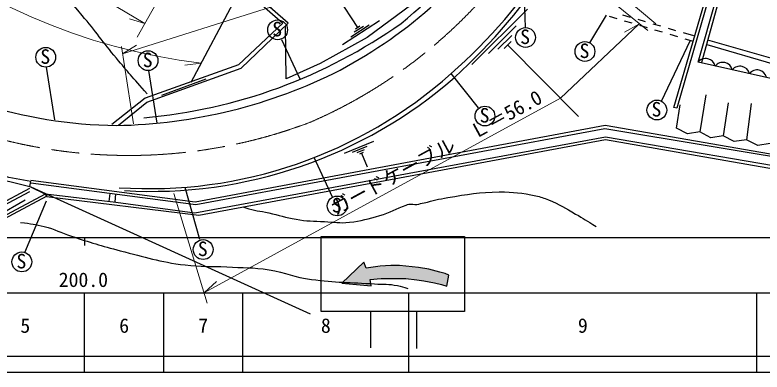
# Model space of a CAD drawing. Units: millimetres, scale not verified. Extents: x 40000 to 680000, y 20000 to 380000.
# Drawn here: x 259191 to 353658, y 188000 to 233105 of the extents above; entities that cross this region are included whole.
import ezdxf
from ezdxf.enums import TextEntityAlignment as Align

# ---------------------------------------------------------------- set-up
doc = ezdxf.new("R2010")
doc.units = ezdxf.units.MM
doc.header["$LTSCALE"] = 1000
doc.linetypes.add('CHAIN', pattern=[18.5, 12, -1.5, 3.5, -1.5])
for name, color, linetype, lineweight in [('M-BGD', 7, 'Continuous', 25), ('M-BMK', 2, 'CHAIN', 13), ('M-BMK-SRVR', 3, 'Continuous', 25), ('M-STR-HTXT', 7, 'Continuous', 13), ('M-STR-STRC', 7, 'Continuous', 25), ('M-TTL-BAND', 7, 'Continuous', 25)]:
    doc.layers.add(name, color=color, linetype=linetype, lineweight=lineweight)
doc.styles.add('ＭＳ ゴシック', font='')
doc.styles.get('ＭＳ ゴシック').set_extended_font_data('MS Gothic')

msp = doc.modelspace()

# ---------------------------------------------------------------- hatches: boundary and pattern name
at = {"layer": 'M-STR-STRC'}
for points in [[(304104, 199680), (304212, 198878), (300519, 199211), (303299, 201873), (303599, 201131), (306409, 201401), (307148, 201419), (307815, 201455), (310211, 201221), (311508, 201004), (312895, 200608), (313580, 200428), (314048, 200230), (313796, 198842), (312226, 199287), (310901, 199503), (310012, 199645), (308873, 199770), (306794, 199800), (305929, 199795), (305486, 199795), (305005, 199767), (304636, 199767)], [(304104, 199680), (304212, 198878), (300519, 199211), (303299, 201873), (303599, 201131), (306409, 201401), (307148, 201419), (307815, 201455), (310211, 201221), (311508, 201004), (312895, 200608), (313580, 200428), (314048, 200230), (313796, 198842), (312226, 199287), (310901, 199503), (310012, 199645), (308873, 199770), (307383, 199858), (305983, 199835), (305212, 199815), (304914, 199783), (304585, 199731)]]:
    msp.add_hatch(color=256, dxfattribs=at).paths.add_polyline_path(points)

# ---------------------------------------------------------------- linework, layer by layer
at = {"layer": 'M-BGD'}
for p, q in [((348592, 241108), (342899, 221317)), ((345566, 227136), (349268, 240135)), ((349582, 239991), (345984, 227085)), ((302527, 231509), (298670, 237507)), ((323746, 231508), (323571, 236189)), ((316953, 226831), (324000, 233822)), ((331875, 229575), (333994, 233079)), ((334318, 232946), (335277, 232662)), ((337015, 232792), (336055, 233072)), ((338934, 232230), (337974, 232511)), ((293506, 225043), (293422, 231691)), ((305288, 232343), (300623, 229343)), ((303979, 231815), (301647, 230315)), ((303253, 231662), (302087, 230912)), ((302819, 231697), (302236, 231322)), ((319048, 228243), (322571, 231738)), ((336236, 232379), (337195, 232095)), ((338154, 231811), (339112, 231527)), ((340854, 231669), (339894, 231950)), ((320261, 228781), (322023, 230529)), ((340071, 231243), (341030, 230959)), ((342773, 231108), (341814, 231389)), ((341989, 230676), (342948, 230392)), ((345013, 230453), (343733, 230827)), ((292909, 230021), (295206, 225049)), ((321035, 228883), (321916, 229757)), ((340951, 222198), (344603, 229902)), ((343907, 230108), (344932, 229805)), ((346752, 229972), (383114, 219473)), ((321475, 229320), (330463, 220260)), ((346671, 229364), (383155, 218743)), ((362893, 223270), (345566, 227136)), ((263154, 226493), (264181, 219863)), ((276099, 226069), (277126, 219439)), ((277771, 222992), (283356, 225022)), ((317820, 221371), (314332, 225705)), ((346553, 223010), (345788, 218322)), ((342828, 218808), (343313, 221768)), ((349366, 221984), (348749, 217836)), ((352279, 221918), (351709, 217351)), ((344227, 218071), (342828, 218808)), ((345788, 218322), (344227, 218071)), ((347187, 217586), (345788, 218322)), ((348749, 217836), (347187, 217586)), ((350148, 217100), (348749, 217836)), ((351709, 217351), (350148, 217100)), ((353108, 216614), (351709, 217351)), ((300851, 215650), (304577, 217167)), ((301884, 215781), (303747, 216540)), ((354669, 216865), (353108, 216614)), ((302451, 215722), (303382, 216101)), ((302785, 215569), (303250, 215758)), ((303017, 215663), (303725, 213925)), ((299328, 210105), (297040, 215113)), ((261056, 211418), (261219, 212066)), ((253698, 207288), (261085, 211234)), ((261013, 210766), (253842, 206928)), ((282586, 204731), (280722, 211325)), ((254221, 205811), (263067, 210531)), ((256661, 207574), (260493, 209772)), ((271173, 210565), (271083, 209556)), ((271912, 210475), (271806, 209506)), ((260455, 203101), (263181, 209606)), ((304163, 195580), (304163, 191067))]:
    msp.add_line(p, q, dxfattribs=at)
for points in [[(338225, 276950), (328185, 261465), (312933, 238724), (309376, 234437), (303721, 230241), (297793, 226958), (293506, 225043)], [(342899, 221317), (342503, 221425), (348274, 241216)], [(299003, 240272), (289455, 235264), (293076, 232075), (287473, 226814), (275636, 222598), (271455, 219252)], [(272272, 219180), (275851, 222074), (287800, 226400), (293750, 232064), (290123, 235253)], [(233225, 224030), (244490, 217444), (248030, 215742), (255760, 212742), (261056, 211418)], [(261219, 212066), (258435, 212580), (254138, 213850), (246733, 216904), (239112, 221282), (233720, 224581)], [(261194, 212257), (281962, 209485), (333829, 219174), (360811, 214512)], [(360659, 214248), (333793, 218715), (282079, 209123), (261192, 211878)], [(263067, 210531), (271963, 209455), (281927, 208122), (333854, 217717), (360548, 213156)], [(360649, 212643), (333868, 217318), (282454, 207778), (263175, 210143)], [(261056, 211418), (261262, 211365), (262883, 210536), (263247, 210243)], [(254419, 205505), (254725, 205703), (263247, 210243)]]:
    msp.add_lwpolyline(points, dxfattribs=at)
for centre in [(292404, 231224), (323754, 230258), (331260, 228487), (263082, 227757), (276027, 227333), (340360, 221097), (318624, 220335), (299936, 208985), (282992, 203472), (260063, 201914)]:
    msp.add_circle(centre, 1250, dxfattribs=at)
for centre, radius, start, end in [((271706, 279722), 60736, 298.09081, 326.02494), ((285119, 261152), 37031, 308.18274, 334.23691), ((268125, 278442), 70116, 311.22397, 326.98378), ((265494, 279639), 73409, 312.14882, 327.27021), ((269769, 286071), 66192, 274.94933, 305.2918), ((272558, 276857), 57711, 234.42656, 269.47548), ((346533, 226377), 1229, 12.92939, 141.91524), ((348699, 225894), 1229, 12.92939, 141.91524), ((270966, 284110), 64970, 270.93814, 296.84424), ((350865, 225411), 1229, 12.92939, 141.91524), ((353031, 224928), 1229, 12.92939, 141.91524), ((276166, 268511), 57349, 266.19747, 311.72066), ((276396, 269133), 58313, 266.69064, 311.13398)]:
    msp.add_arc(centre, radius, start, end, dxfattribs=at)
for points, knots in [([(275915, 223133), (274014, 225280), (273514, 225853), (272023, 227637), (270285, 229716), (269441, 230988), (267688, 233054), (264619, 236669), (262851, 238653), (259661, 242161), (258897, 243001), (258390, 243403), (257688, 244296), (256377, 245966), (255544, 246957), (254959, 248998), (254383, 251009), (254718, 252266), (254856, 254353), (254940, 255620), (255174, 256309), (255364, 257565), (255576, 258967), (255637, 259414), (255878, 261159)], [0, 0, 0, 0, 1, 1, 1, 2, 2, 2, 3, 3, 3, 4, 4, 4, 5, 5, 5, 6, 6, 6, 7, 7, 7, 8, 8, 8, 8]), ([(288120, 208830), (288244, 208779), (288284, 208769), (288391, 208732), (289479, 208356), (290152, 208378), (291273, 208120), (292627, 207808), (293361, 207510), (294732, 207291), (296127, 207068), (296926, 207075), (298336, 207002), (299564, 206939), (300260, 206789), (301483, 206918), (303007, 207079), (303840, 207351), (305314, 207771), (306672, 208158), (307355, 208598), (308677, 209092), (308798, 209138), (308863, 209173), (308989, 209201), (309384, 209287), (309624, 209114), (310022, 209176), (310388, 209233), (310586, 209301), (310947, 209381), (312106, 209637), (312741, 209857), (313914, 210041), (316445, 210440), (317873, 210757), (320436, 210753), (322247, 210750), (323272, 210624), (325048, 210266), (325700, 210135), (326050, 209986), (326670, 209744), (328068, 209198), (328773, 208709), (330075, 207960), (331104, 207368), (331446, 207158), (332669, 206375)], [0, 0, 0, 0, 1, 1, 1, 2, 2, 2, 3, 3, 3, 4, 4, 4, 5, 5, 5, 6, 6, 6, 7, 7, 7, 8, 8, 8, 9, 9, 9, 10, 10, 10, 11, 11, 11, 12, 12, 12, 13, 13, 13, 14, 14, 14, 15, 15, 15, 16, 16, 16, 16]), ([(259898, 206898), (261294, 206734), (261738, 206666), (262889, 206382), (264271, 206040), (264973, 205614), (266324, 205169), (268719, 204379), (270069, 203953), (272510, 203319), (275678, 202496), (277448, 201928), (280696, 201524), (282741, 201270), (283909, 201396), (285966, 201281), (288058, 201164), (289247, 201239), (291317, 200916), (293435, 200585), (294543, 199979), (296668, 199700), (299771, 199292), (301539, 199360), (304660, 199132), (305790, 199050), (306448, 199168), (307552, 198916), (308076, 198796), (308282, 198750), (308876, 198538)], [0, 0, 0, 0, 1, 1, 1, 2, 2, 2, 3, 3, 3, 4, 4, 4, 5, 5, 5, 6, 6, 6, 7, 7, 7, 8, 8, 8, 9, 9, 9, 10, 10, 10, 10])]:
    msp.add_open_spline(points, degree=3, knots=knots, dxfattribs=at)
at = {"layer": 'M-BMK'}
for centre, radius, start, end in [((271553, 277322), 62939, 293.38807, 324.70256), ((273589, 280177), 64821, 233.05987, 290.7344)]:
    msp.add_arc(centre, radius, start, end, dxfattribs=at)
at = {"layer": 'M-BMK-SRVR'}
msp.add_line((281465, 224600), (296415, 252850), dxfattribs=at)
at = {"layer": 'M-STR-HTXT'}
for p, q in [((274660, 230293), (286382, 251189)), ((328820, 241513), (340224, 232001)), ((327937, 240270), (339215, 231136)), ((275633, 232028), (273657, 232618)), ((338073, 231938), (336277, 230927)), ((272645, 229118), (274177, 219353)), ((272804, 228203), (274562, 229280)), ((282734, 226999), (280688, 226744)), ((279274, 210552), (283517, 196715)), ((283144, 198039), (284661, 199435))]:
    msp.add_line(p, q, dxfattribs=at)
for points in [[(275633, 232028), (237760, 254484), (219610, 282120), (244764, 358294)], [(272804, 228203), (292289, 234337), (302491, 243458), (320415, 270361)], [(283144, 198039), (328182, 222574), (338073, 231938)]]:
    msp.add_lwpolyline(points, dxfattribs=at)
msp.add_arc((292012, 303246), 76810, 131.60253, 263.06233, dxfattribs=at)
at = {"layer": 'M-STR-STRC'}
for p, q in [((296568, 195319), (261262, 211365)), ((309946, 195661), (309946, 190986))]:
    msp.add_line(p, q, dxfattribs=at)
for points in [[(297986, 205142), (316034, 205142), (316034, 195634), (297927, 195634), (297927, 205142)], [(313796, 198842), (314048, 200230), (313580, 200428), (312895, 200608), (311508, 201004), (310211, 201221), (307815, 201455), (306732, 201451), (305354, 201370), (303599, 201131), (303299, 201873), (300519, 199211), (304212, 198878), (304104, 199680), (304585, 199731), (305005, 199767), (305486, 199795), (305929, 199795), (306794, 199800), (308610, 199821), (310012, 199645), (310901, 199503), (312226, 199287), (313111, 199041)]]:
    msp.add_lwpolyline(points, close=True, dxfattribs=at)
at = {"layer": 'M-TTL-BAND'}
for p, q in [((40000, 205000), (579000, 205000)), ((268000, 205000), (268000, 204000)), ((68000, 198000), (579000, 198000)), ((268000, 188000), (268000, 198000)), ((278000, 188000), (278000, 198000)), ((288000, 188000), (288000, 198000)), ((309000, 188000), (309000, 198000)), ((353000, 188000), (353000, 198000)), ((40000, 190000), (579000, 190000)), ((40000, 188000), (579000, 188000))]:
    msp.add_line(p, q, dxfattribs=at)

# ---------------------------------------------------------------- texts
at = {"layer": 'M-BGD', "style": 'ＭＳ ゴシック'}
for p in [(291725, 229851), (323075, 228885), (262403, 226383), (330581, 227113), (275349, 225959), (339681, 219723), (317945, 218961), (299257, 207611), (282313, 202098), (259384, 200541)]:
    msp.add_text('S', height=1833, dxfattribs=at).set_placement(p, align=Align.BOTTOM_LEFT)
at = {"layer": 'M-STR-HTXT', "style": 'ＭＳ ゴシック'}
msp.add_text('ガードケーブル\u3000Ｌ＝56.0', height=1833, rotation=28.58, dxfattribs=at).set_placement((299980, 207271), align=Align.BOTTOM_LEFT)
at = {"layer": 'M-TTL-BAND', "style": 'ＭＳ ゴシック'}
for s, p in [('200.0', (267844, 198195)), ('5', (260500, 192405)), ('6', (273000, 192405)), ('7', (283000, 192405)), ('8', (298500, 192405)), ('9', (331000, 192405))]:
    msp.add_text(s, height=1833, dxfattribs=at).set_placement(p, align=Align.BOTTOM_CENTER)

doc.saveas('drawing.dxf')
